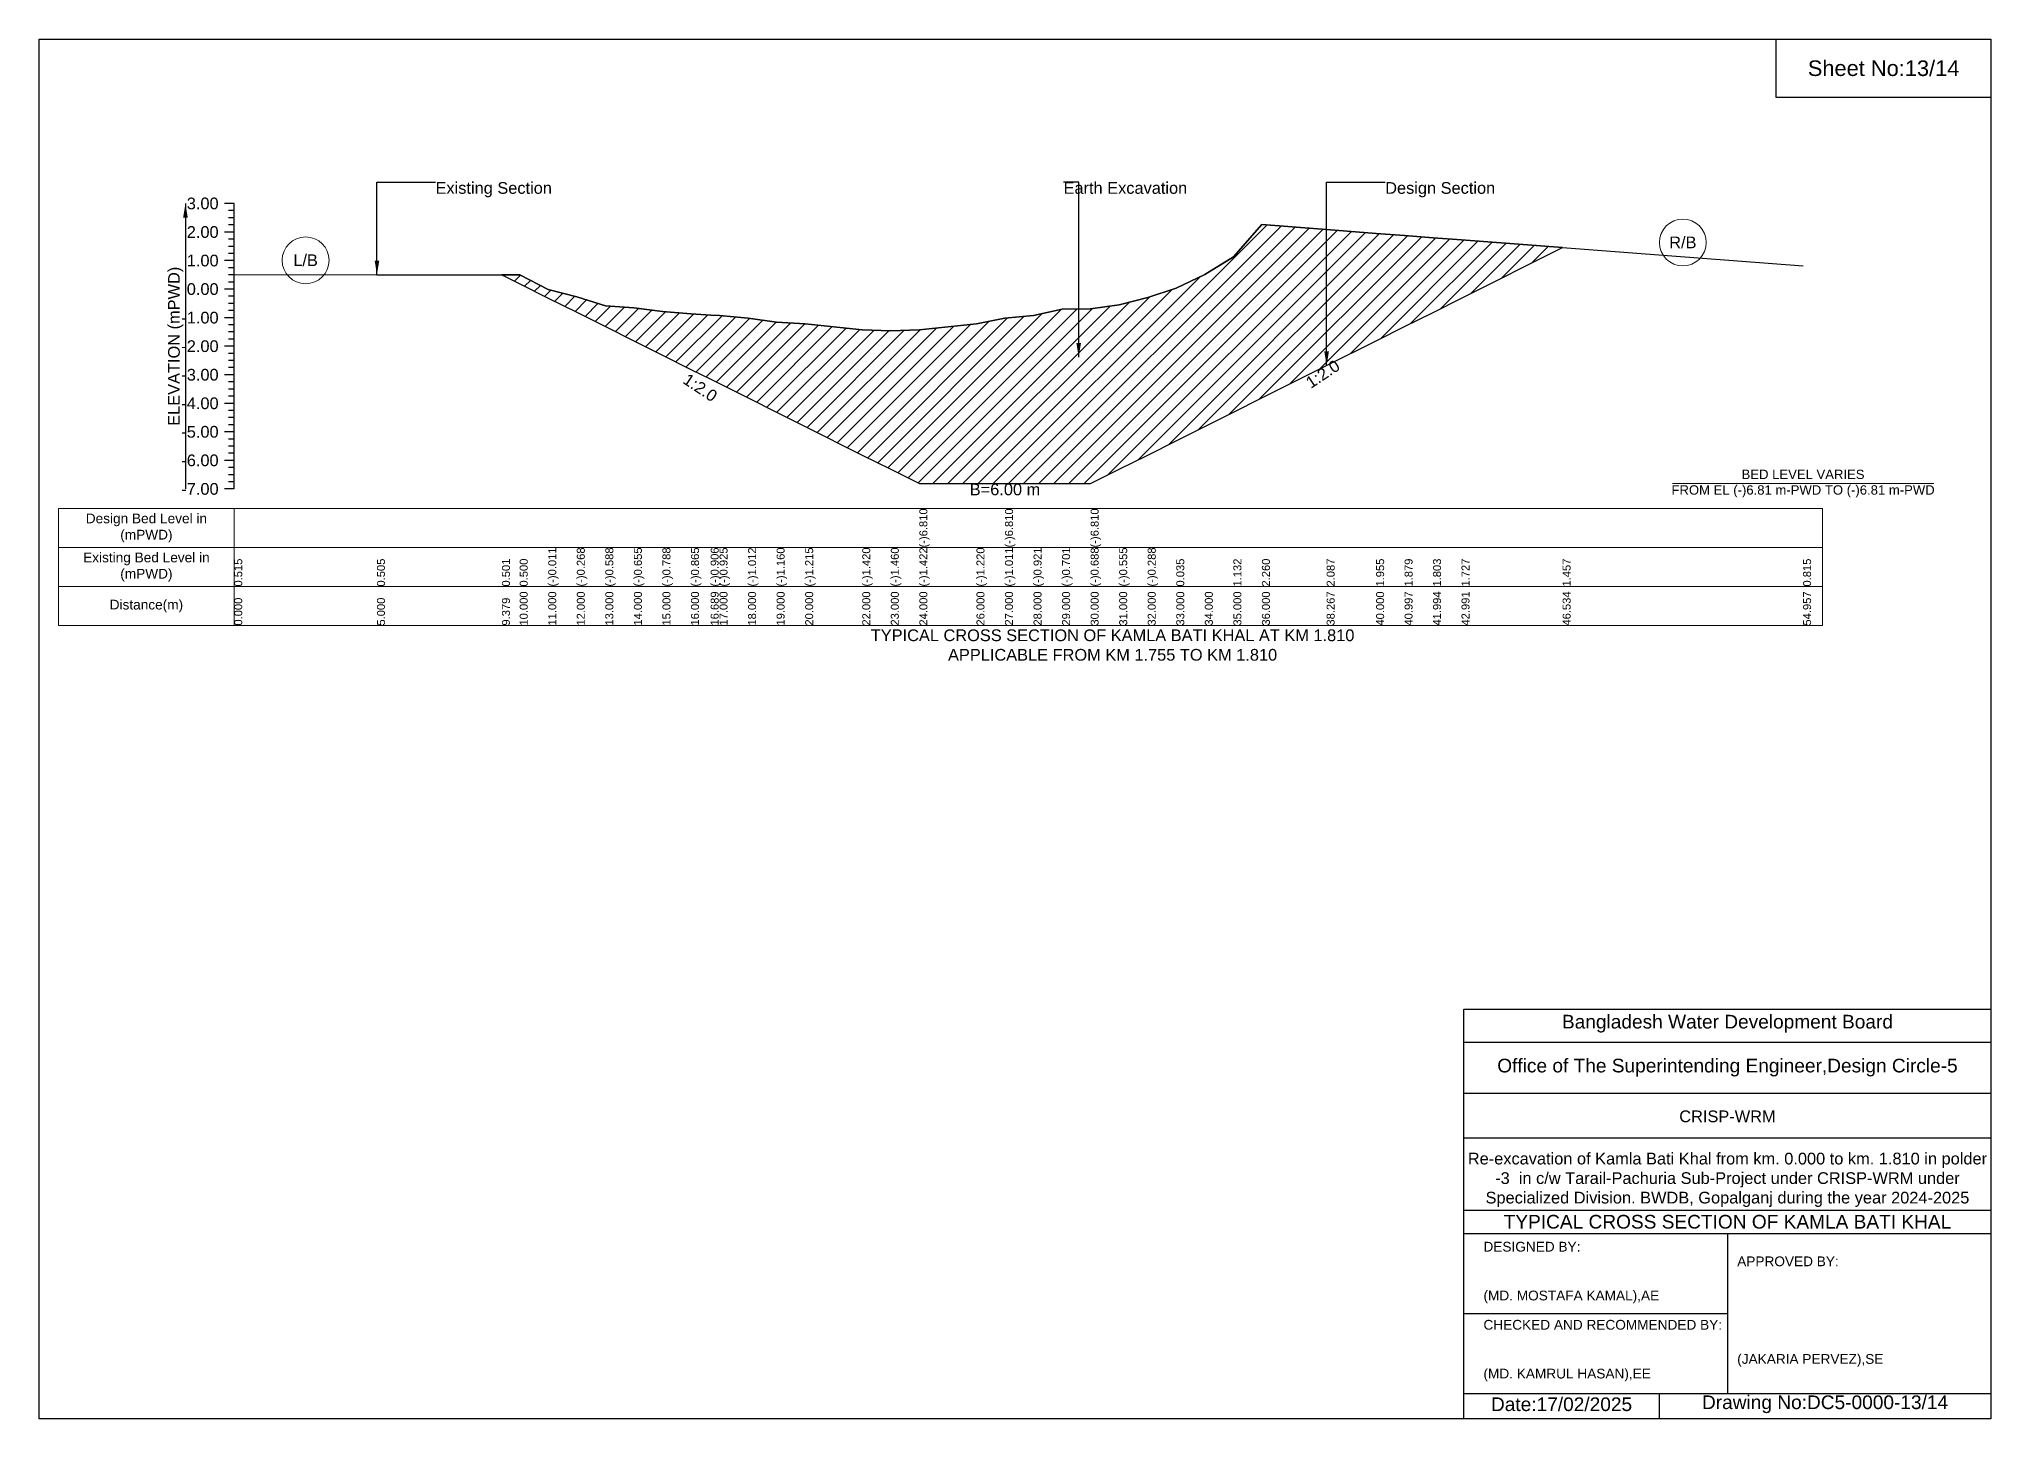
# Model space of a CAD drawing. Header units: inches. Extents: x 91000 to 238000, y -5656 to 51.
# Drawn here: x 220000 to 228000, y -5656 to 0 of the extents above; entities that cross this region are included whole.
import ezdxf

# ---------------------------------------------------------------- set-up
doc = ezdxf.new("R2010")
doc.units = ezdxf.units.IN
doc.header["$LTSCALE"] = 7
doc.header["$MEASUREMENT"] = 0
for name, color, linetype, lineweight in [('Cross section Data Border', 7, 'Continuous', 9), ('Cross Section Labels', 7, 'Continuous', 9), ('Existing_Bed_Level for Xsection', 7, 'Continuous', 25)]:
    doc.layers.add(name, color=color, linetype=linetype, lineweight=lineweight)
doc.styles.get("Standard").update_dxf_attribs({"font": 'arial.ttf'})
doc.dimstyles.get("Standard").update_dxf_attribs({"dimtxt": 0.18, "dimasz": 0.18, "dimexe": 0.18, "dimexo": 0.0625, "dimgap": 0.09, "dimtad": 0, "dimtih": 1, "dimtoh": 1, "dimdec": 4, "dimzin": 0, "dimdsep": 46, "dimtxsty": 'Standard', "dimcen": 0.09, "dimadec": 0, "dimazin": 0, "dimtfac": 1, "dimtdec": 4, "dimtofl": 0, "dimtmove": 0, "dimatfit": 3, "dimfxl": 1, "dimtolj": 1, "dimtzin": 0, "dimarcsym": 0})

msp = doc.modelspace()

# ---------------------------------------------------------------- hatches: boundary and pattern name
at = {"layer": 'Existing_Bed_Level for Xsection'}
h = msp.add_hatch(dxfattribs=at)
h.set_pattern_fill('ANSI31', color=256, scale=351, style=0)
h.paths.add_polyline_path([(221897.3, -966.6), (221970, -1003), (222087, -1061.5), (222204, -1120), (222321, -1178.5), (222438, -1237), (222555, -1295.5), (222672, -1354), (222752.7, -1394.3), (222789, -1412.5), (222906, -1471), (223023, -1529.5), (223140, -1588), (223374, -1705), (223491, -1763.5), (223608, -1822), (223842, -1822), (223959, -1822), (224076, -1822), (224193, -1822), (224310, -1822), (224427, -1763.5), (224544, -1705), (224661, -1646.5), (224778, -1588), (224895, -1529.5), (225012, -1471), (225277.2, -1338.3), (225480, -1237), (225596.7, -1178.6), (225713.3, -1120.3), (225830, -1062), (226244.4, -854.7), (225830, -823.1), (225713.3, -814.2), (225596.7, -805.3), (225480, -796.4), (225277.2, -781), (225012, -760.8), (224895, -892.7), (224778, -964.9), (224661, -1021.1), (224544, -1058.9), (224427, -1090.1), (224310, -1105.7), (224193, -1107.2), (224076, -1132.9), (223959, -1143.5), (223842, -1167.9), (223608, -1191.6), (223491, -1196), (223374, -1191.3), (223140, -1167.3), (223023, -1160.9), (222906, -1143.6), (222789, -1133.4), (222752.7, -1131.2), (222672, -1126.4), (222555, -1117.4), (222438, -1101.8), (222321, -1094), (222204, -1056.5), (222087, -1026.5), (221970, -966.7)])

# ---------------------------------------------------------------- linework, layer by layer
for points in [[(220000, 0), (228000, 0), (228000, -5656), (220000, -5656)], [(227120, 0), (228000, 0), (228000, -240), (227120, -240)]]:
    msp.add_lwpolyline(points, close=True)
for points in [[(225840, -5656), (225840, -3976), (228000, -3976)], [(225840, -4112), (228000, -4112)], [(225840, -4320), (228000, -4320)], [(225840, -4504), (228000, -4504)], [(225840, -4800), (228000, -4800)], [(225840, -4896), (228000, -4896)], [(226920, -4896), (226920, -5552)], [(225840, -5224), (226920, -5224)], [(225840, -5552), (228000, -5552)], [(226640, -5552), (226640, -5656)]]:
    msp.add_lwpolyline(points)
at = {"layer": 'Cross section Data Border'}
msp.add_lwpolyline([(220080, -1924.2), (227309.9, -1924.2), (227309.9, -2404.2), (220080, -2404.2)], close=True, dxfattribs=at)
for points in [[(220800, -1924.2), (220800, -2404.2)], [(220080, -2084.2), (227309.9, -2084.2)], [(220080, -2244.2), (227309.9, -2244.2)]]:
    msp.add_lwpolyline(points, dxfattribs=at)
at = {"layer": 'Cross Section Labels'}
msp.add_lwpolyline([(226694.1, -1822), (227765.7, -1822)], dxfattribs=at)
for centre in [(226737.2, -833.8), (221092.5, -907)]:
    msp.add_circle(centre, 96, dxfattribs=at)
at = {"layer": 'Existing_Bed_Level for Xsection'}
for points in [[(220800, -674.2), (220760, -674.2)], [(220800, -703.4), (220776, -703.4)], [(220800, -1844.2), (220800, -1727.2), (220800, -1610.2), (220800, -1493.2), (220800, -1376.2), (220800, -1259.2), (220800, -1142.2), (220800, -1025.2), (220800, -908.2), (220800, -791.2), (220800, -674.2)], [(220800, -791.2), (220760, -791.2)], [(220800, -732.7), (220776, -732.7)], [(220800, -761.9), (220776, -761.9)], [(220800, -964.9), (221385, -966.1), (221897.3, -966.6), (221970, -966.7), (222087, -1026.5), (222204, -1056.5), (222321, -1094), (222438, -1101.8), (222555, -1117.4), (222672, -1126.4), (222752.7, -1131.2), (222789, -1133.4), (222906, -1143.6), (223023, -1160.9), (223140, -1167.3), (223374, -1191.3), (223491, -1196), (223608, -1191.6), (223608, -1191.6), (223842, -1167.9), (223959, -1143.5), (223959, -1143.5), (224076, -1132.9), (224193, -1107.2), (224310, -1105.7), (224310, -1105.7), (224427, -1090.1), (224544, -1058.9), (224661, -1021.1), (224778, -964.9), (224895, -892.7), (225012, -760.8), (225277.2, -781), (225480, -796.4), (225596.7, -805.3), (225713.3, -814.2), (225830, -823.1), (226244.4, -854.7), (227229.9, -929.9)], [(220800, -820.4), (220776, -820.4)], [(220800, -849.7), (220776, -849.7)], [(220800, -878.9), (220776, -878.9)], [(220800, -908.2), (220760, -908.2)], [(220800, -937.4), (220776, -937.4)], [(220800, -1025.2), (220760, -1025.2)], [(220800, -966.7), (220776, -966.7)], [(220800, -995.9), (220776, -995.9)], [(220800, -1054.4), (220776, -1054.4)], [(220800, -1083.7), (220776, -1083.7)], [(220800, -1112.9), (220776, -1112.9)], [(220800, -1142.2), (220760, -1142.2)], [(220800, -1171.4), (220776, -1171.4)], [(220800, -1259.2), (220760, -1259.2)], [(220800, -1200.7), (220776, -1200.7)], [(220800, -1229.9), (220776, -1229.9)], [(220800, -1288.4), (220776, -1288.4)], [(220800, -1317.7), (220776, -1317.7)], [(220800, -1346.9), (220776, -1346.9)], [(220800, -1376.2), (220760, -1376.2)], [(220800, -1405.4), (220776, -1405.4)], [(220800, -1434.7), (220776, -1434.7)], [(220800, -1493.2), (220760, -1493.2)], [(220800, -1463.9), (220776, -1463.9)], [(220800, -1522.4), (220776, -1522.4)], [(220800, -1551.7), (220776, -1551.7)], [(220800, -1580.9), (220776, -1580.9)], [(220800, -1610.2), (220760, -1610.2)], [(220800, -1639.4), (220776, -1639.4)], [(220800, -1668.7), (220776, -1668.7)], [(220800, -1727.2), (220760, -1727.2)], [(220800, -1697.9), (220776, -1697.9)], [(220800, -1756.4), (220776, -1756.4)], [(220800, -1785.7), (220776, -1785.7)], [(220800, -1814.9), (220776, -1814.9)], [(220800, -1844.2), (220760, -1844.2)]]:
    msp.add_lwpolyline(points, dxfattribs=at)
msp.add_lwpolyline([(221897.3, -966.6), (221970, -1003), (222087, -1061.5), (222204, -1120), (222321, -1178.5), (222438, -1237), (222555, -1295.5), (222672, -1354), (222752.7, -1394.3), (222789, -1412.5), (222906, -1471), (223023, -1529.5), (223140, -1588), (223374, -1705), (223491, -1763.5), (223608, -1822), (223608, -1822), (223842, -1822), (223959, -1822), (223959, -1822), (224076, -1822), (224193, -1822), (224310, -1822), (224310, -1822), (224427, -1763.5), (224544, -1705), (224661, -1646.5), (224778, -1588), (224895, -1529.5), (225012, -1471), (225277.2, -1338.3), (225480, -1237), (225596.7, -1178.6), (225713.3, -1120.3), (225830, -1062), (226244.4, -854.7), (225830, -823.1), (225713.3, -814.2), (225596.7, -805.3), (225480, -796.4), (225277.2, -781), (225012, -760.8), (224895, -892.7), (224778, -964.9), (224661, -1021.1), (224544, -1058.9), (224427, -1090.1), (224310, -1105.7), (224310, -1105.7), (224193, -1107.2), (224076, -1132.9), (223959, -1143.5), (223959, -1143.5), (223842, -1167.9), (223608, -1191.6), (223608, -1191.6), (223491, -1196), (223374, -1191.3), (223140, -1167.3), (223023, -1160.9), (222906, -1143.6), (222789, -1133.4), (222752.7, -1131.2), (222672, -1126.4), (222555, -1117.4), (222438, -1101.8), (222321, -1094), (222204, -1056.5), (222087, -1026.5), (221970, -966.7)], close=True, dxfattribs=at)

# ---------------------------------------------------------------- texts
at = {"attachment_point": 5}
for s, insert, char_height in [('Sheet No:13/14', (227560, -120), 64), ('Bangladesh Water Development Board', (226920, -4036), 56), ('Office of The Superintending Engineer,Design Circle-5', (226920, -4216), 56)]:
    msp.add_mtext(s, dxfattribs=dict(at, insert=insert, char_height=char_height))
for s, insert, char_height, width, attachment_point in [('CRISP-WRM', (226920, -4416), 48, 2240, 5), ('Re-excavation of Kamla Bati Khal from km. 0.000 to km. 1.810 in polder -3  in c/w Tarail-Pachuria Sub-Project under CRISP-WRM under Specialized Division. BWDB, Gopalganj during the year 2024-2025', (226920, -4676), 48, 2160, 5), ('TYPICAL CROSS SECTION OF KAMLA BATI KHAL', (226920, -4848), 56, 2240, 5), ('DESIGNED BY:^J^J^J(MD. MOSTAFA KAMAL),AE', (225920, -5056), 40, 1120, 4), ('APPROVED BY:^J^J^J^J^J^J(JAKARIA PERVEZ),SE', (226960, -5216), 40, 1120, 4), ('CHECKED AND RECOMMENDED BY:^J^J^J(MD. KAMRUL HASAN),EE', (225920, -5376), 40, 1120, 4), ('Date:17/02/2025', (226240, -5596), 56, 1120, 5), ('Drawing No:DC5-0000-13/14', (227320, -5596), 56, 1760, 5)]:
    msp.add_mtext(s, dxfattribs=dict(insert=insert, char_height=char_height, width=width, attachment_point=attachment_point))
at = {"layer": 'Cross section Data Border', "char_height": 40, "width": 640, "attachment_point": 5}
for s, insert in [('Design Bed Level in (mPWD)', (220440, -2004.2)), ('Existing Bed Level in (mPWD)', (220440, -2164.2)), ('Distance(m)', (220440, -2324.2))]:
    msp.add_mtext(s, dxfattribs=dict(at, insert=insert))
at = {"layer": 'Cross Section Labels'}
for s, insert, char_height, attachment_point in [('Existing Section', (221625, -586.4), 48, 1), ('Earth Excavation', (224199, -586.4), 48, 1), ('Design Section', (225517.2, -586.4), 48, 1), ('R/B', (226737.2, -833.8), 48, 5), ('L/B', (221092.5, -907), 48, 5), ('B=6.00 m', (223959, -1822), 48, 2), ('BED LEVEL VARIES ^JFROM EL (-)6.81 m-PWD TO (-)6.81 m-PWD', (227229.9, -1822), 38.4, 5), ('TYPICAL CROSS SECTION OF KAMLA BATI KHAL AT KM 1.810^JAPPLICABLE FROM KM 1.755 TO KM 1.810', (224400, -2484.2), 48, 5)]:
    msp.add_mtext(s, dxfattribs=dict(at, insert=insert, char_height=char_height, attachment_point=attachment_point))
at = {"layer": 'Cross Section Labels', "char_height": 48, "attachment_point": 2}
for insert, rotation in [((225248, -1353), 33.69007), ((222723.4, -1408.9), 326.30993)]:
    msp.add_mtext('1:2.0', dxfattribs=dict(at, insert=insert, rotation=rotation))
at = {"layer": 'Existing_Bed_Level for Xsection', "char_height": 48, "attachment_point": 6}
for s, insert in [('3.00', (220736, -674.2)), ('2.00', (220736, -791.2)), ('1.00', (220736, -908.2)), ('0.00', (220736, -1025.2)), ('-1.00', (220736, -1142.2)), ('-2.00', (220736, -1259.2)), ('-3.00', (220736, -1376.2)), ('-4.00', (220736, -1493.2)), ('-5.00', (220736, -1610.2)), ('-6.00', (220736, -1727.2)), ('-7.00', (220736, -1844.2))]:
    msp.add_mtext(s, dxfattribs=dict(at, insert=insert))
at = {"layer": 'Existing_Bed_Level for Xsection', "rotation": 90}
for s, insert, char_height, attachment_point in [('ELEVATION (mPWD)', (220560, -1259.2), 48, 5), ('(-)6.810', (223608, -2084.2), 32.8, 1), ('(-)6.810', (223959, -2084.2), 32.8, 1), ('(-)6.810', (224310, -2084.2), 32.8, 1), ('0.515', (220800, -2244.2), 32.8, 1), ('0.505', (221385, -2244.2), 32.8, 1), ('0.501', (221897.3, -2244.2), 32.8, 1), ('0.500', (221970, -2244.2), 32.8, 1), ('(-)0.011', (222087, -2244.2), 32.8, 1), ('(-)0.268', (222204, -2244.2), 32.8, 1), ('(-)0.588', (222321, -2244.2), 32.8, 1), ('(-)0.655', (222438, -2244.2), 32.8, 1), ('(-)0.788', (222555, -2244.2), 32.8, 1), ('(-)0.865', (222672, -2244.2), 32.8, 1), ('(-)0.906', (222752.7, -2244.2), 32.8, 1), ('(-)0.925', (222789, -2244.2), 32.8, 1), ('(-)1.012', (222906, -2244.2), 32.8, 1), ('(-)1.160', (223023, -2244.2), 32.8, 1), ('(-)1.215', (223140, -2244.2), 32.8, 1), ('(-)1.420', (223374, -2244.2), 32.8, 1), ('(-)1.460', (223491, -2244.2), 32.8, 1), ('(-)1.422', (223608, -2244.2), 32.8, 1), ('(-)1.220', (223842, -2244.2), 32.8, 1), ('(-)1.011', (223959, -2244.2), 32.8, 1), ('(-)0.921', (224076, -2244.2), 32.8, 1), ('(-)0.701', (224193, -2244.2), 32.8, 1), ('(-)0.688', (224310, -2244.2), 32.8, 1), ('(-)0.555', (224427, -2244.2), 32.8, 1), ('(-)0.288', (224544, -2244.2), 32.8, 1), ('0.035', (224661, -2244.2), 32.8, 1), ('1.132', (224895, -2244.2), 32.8, 1), ('2.260', (225012, -2244.2), 32.8, 1), ('2.087', (225277.2, -2244.2), 32.8, 1), ('1.955', (225480, -2244.2), 32.8, 1), ('1.879', (225596.7, -2244.2), 32.8, 1), ('1.803', (225713.3, -2244.2), 32.8, 1), ('1.727', (225830, -2244.2), 32.8, 1), ('1.457', (226244.4, -2244.2), 32.8, 1), ('0.815', (227229.9, -2244.2), 32.8, 1), ('0.000', (220800, -2404.2), 32.8, 1), ('5.000', (221385, -2404.2), 32.8, 1), ('9.379', (221897.3, -2404.2), 32.8, 1), ('10.000', (221970, -2404.2), 32.8, 1), ('11.000', (222087, -2404.2), 32.8, 1), ('12.000', (222204, -2404.2), 32.8, 1), ('13.000', (222321, -2404.2), 32.8, 1), ('14.000', (222438, -2404.2), 32.8, 1), ('15.000', (222555, -2404.2), 32.8, 1), ('16.000', (222672, -2404.2), 32.8, 1), ('16.689', (222752.7, -2404.2), 32.8, 1), ('17.000', (222789, -2404.2), 32.8, 1), ('18.000', (222906, -2404.2), 32.8, 1), ('19.000', (223023, -2404.2), 32.8, 1), ('20.000', (223140, -2404.2), 32.8, 1), ('22.000', (223374, -2404.2), 32.8, 1), ('23.000', (223491, -2404.2), 32.8, 1), ('24.000', (223608, -2404.2), 32.8, 1), ('26.000', (223842, -2404.2), 32.8, 1), ('27.000', (223959, -2404.2), 32.8, 1), ('28.000', (224076, -2404.2), 32.8, 1), ('29.000', (224193, -2404.2), 32.8, 1), ('30.000', (224310, -2404.2), 32.8, 1), ('31.000', (224427, -2404.2), 32.8, 1), ('32.000', (224544, -2404.2), 32.8, 1), ('33.000', (224661, -2404.2), 32.8, 1), ('34.000', (224778, -2404.2), 32.8, 1), ('35.000', (224895, -2404.2), 32.8, 1), ('36.000', (225012, -2404.2), 32.8, 1), ('38.267', (225277.2, -2404.2), 32.8, 1), ('40.000', (225480, -2404.2), 32.8, 1), ('40.997', (225596.7, -2404.2), 32.8, 1), ('41.994', (225713.3, -2404.2), 32.8, 1), ('42.991', (225830, -2404.2), 32.8, 1), ('46.534', (226244.4, -2404.2), 32.8, 1), ('54.957', (227229.9, -2404.2), 32.8, 1)]:
    msp.add_mtext(s, dxfattribs=dict(at, insert=insert, char_height=char_height, attachment_point=attachment_point))

# ---------------------------------------------------------------- leaders
at = {"layer": 'Cross Section Labels', "annotation_type": 0, "has_hookline": 1, "hookline_direction": 0}
for points, text_width in [([(221385, -966.1), (221385, -586.4), (221624.9, -586.4)], 467.2), ([(224261, -1303.5), (224261, -586.4), (224198.9, -586.4)], 497), ([(225277.2, -1338.3), (225277.2, -586.4), (225517.1, -586.4)], 441.2)]:
    msp.add_leader(points, dimstyle='Standard', override={"dimasz": 57.6}, dxfattribs=dict(at, text_width=text_width))
at = {"layer": 'Existing_Bed_Level for Xsection'}
msp.add_leader([(220600, -674.2), (220600, -1844.2)], dimstyle='Standard', override={"dimasz": 57.6}, dxfattribs=at)

doc.saveas('drawing.dxf')
